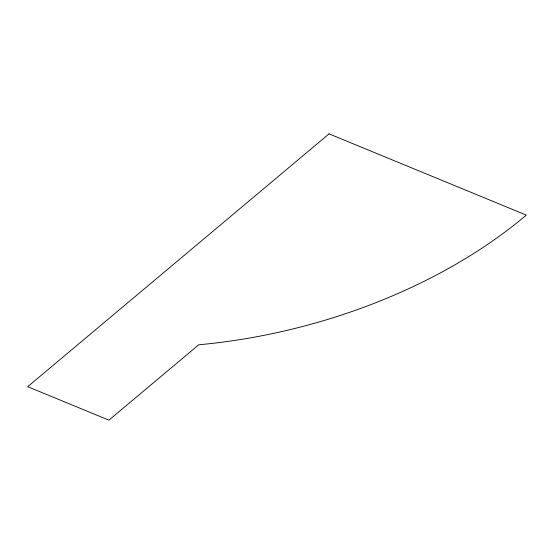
<?xml version="1.0" encoding="UTF-8"?>
<svg xmlns="http://www.w3.org/2000/svg" width="554" height="554" viewBox="0 0 554 554"><rect width="100%" height="100%" fill="white"/><g stroke="black" fill="none" stroke-linecap="round" stroke-linejoin="round"><path stroke-width="0.83" d="M329.055 133.853L27.7 386.692L108.916 420.147L198.748 344.782A394.192 236.129 -14.2 0 0 526.3 215.104L329.055 133.853"/></g></svg>
